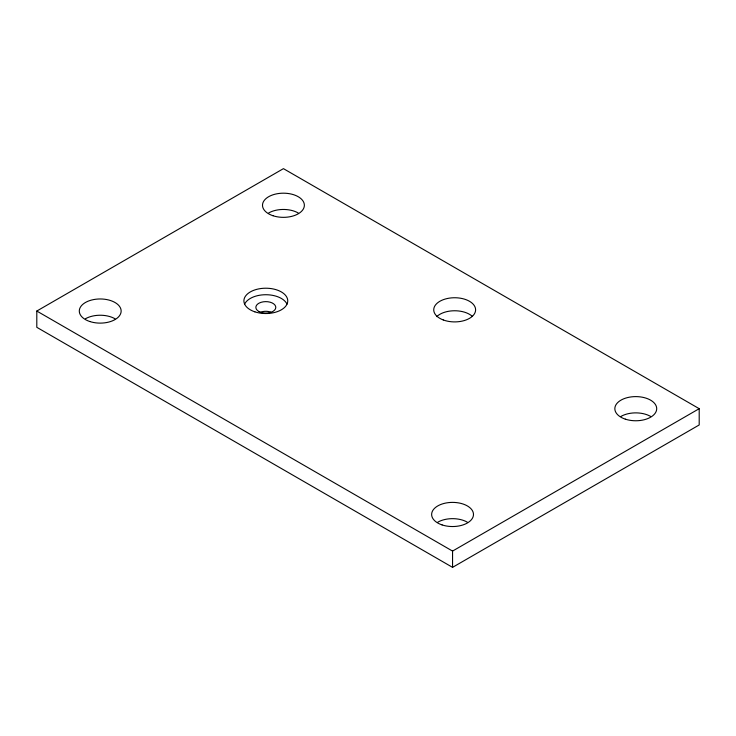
<?xml version="1.0" encoding="UTF-8"?>
<svg xmlns="http://www.w3.org/2000/svg" width="736" height="736" viewBox="0 0 736 736"><rect width="100%" height="100%" fill="white"/><g stroke="black" fill="none" stroke-linecap="round" stroke-linejoin="round"><path stroke-width="1.1" d="M36.8 311.043L283.443 168.645L699.2 408.682L699.2 424.957L452.557 567.355L36.8 327.318L36.8 311.043L452.557 551.08L699.2 408.682M452.557 551.08L452.557 567.355M268.64 212.989A20.93 12.08 0 0 1 298.236 212.989M620.982 416.41A20.93 12.08 0 0 1 650.578 416.41M85.422 318.771A20.93 12.08 0 0 1 115.018 318.771M437.764 522.192A20.93 12.08 0 0 1 467.36 522.192M260.838 312.064A9.964 5.75 0 0 1 270.802 312.064M244.646 304.106A21.924 12.659 0 0 1 265.825 294.722A21.924 12.659 0 0 1 287.003 304.106M436.733 316.618A20.93 12.08 0 0 1 472.227 316.259M272.973 215.731A20.93 12.08 0 0 0 304.364 205.261A20.93 12.08 0 0 0 272.973 194.801A20.93 12.08 0 0 0 272.973 215.731M625.315 419.152A20.93 12.08 0 0 0 656.705 408.682A20.93 12.08 0 0 0 625.315 398.222A20.93 12.08 0 0 0 625.315 419.152M89.755 321.503A20.93 12.08 0 0 0 121.146 311.043A20.93 12.08 0 0 0 89.755 300.582A20.93 12.08 0 0 0 89.755 321.503M442.097 524.924A20.93 12.08 0 0 0 473.487 514.464A20.93 12.08 0 0 0 442.097 504.004A20.93 12.08 0 0 0 442.097 524.924M254.858 311.834A21.924 12.659 0 0 0 287.748 300.868A21.924 12.659 0 0 0 254.858 289.91A21.924 12.659 0 0 0 254.858 311.834M443.274 319.958A20.93 12.08 0 0 0 475.576 310.454A20.93 12.08 0 0 0 445.179 299.055A20.93 12.08 0 0 0 443.274 319.958M258.778 311.448A9.964 5.75 0 0 0 275.448 308.872A9.964 5.75 0 0 0 263.24 301.824A9.964 5.75 0 0 0 258.778 311.448"/></g></svg>
